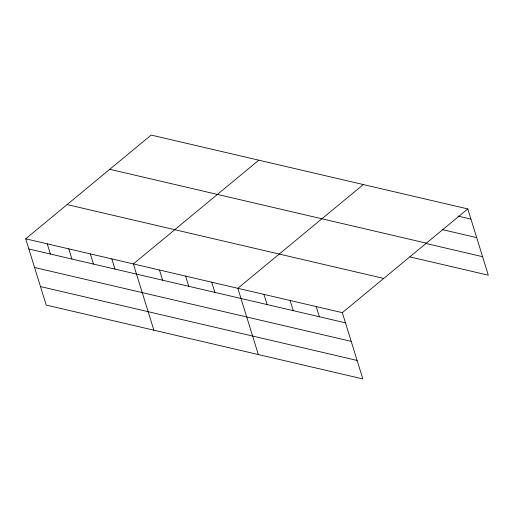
<?xml version="1.0" encoding="UTF-8"?>
<svg xmlns="http://www.w3.org/2000/svg" width="514" height="514" viewBox="0 0 514 514"><rect width="100%" height="100%" fill="white"/><g stroke="black" fill="none" stroke-linecap="round" stroke-linejoin="round"><path stroke-width="0.77" d="M25.7 238.817L342.33 312.666L362.839 378.927L46.209 305.078L25.7 238.817L151.161 135.073L467.791 208.922L488.3 275.183L409.934 256.904M258.812 160.182L133.351 263.926L153.866 330.187M363.302 184.552L237.841 288.296L258.349 354.557M342.33 312.666L467.791 208.922M457.878 216.06L470.94 219.105M442.098 229.546L476.671 237.616M109.758 169.305L426.389 243.161M425.721 243.418L482.569 256.679M67.103 204.578L383.733 278.434M28.855 249.001L345.479 322.85M34.579 267.505L351.21 341.36M40.484 286.574L357.108 360.423M316.206 306.575L319.361 316.759M290.082 300.484L293.237 310.668M263.965 294.387L267.113 304.577M211.717 282.205L214.871 292.389M185.599 276.114L188.747 286.298M159.475 270.017L162.63 280.201M111.821 258.902L114.975 269.085M90.291 253.884L93.445 264.067M68.76 248.86L71.915 259.043M47.23 243.842L50.385 254.025"/></g></svg>
